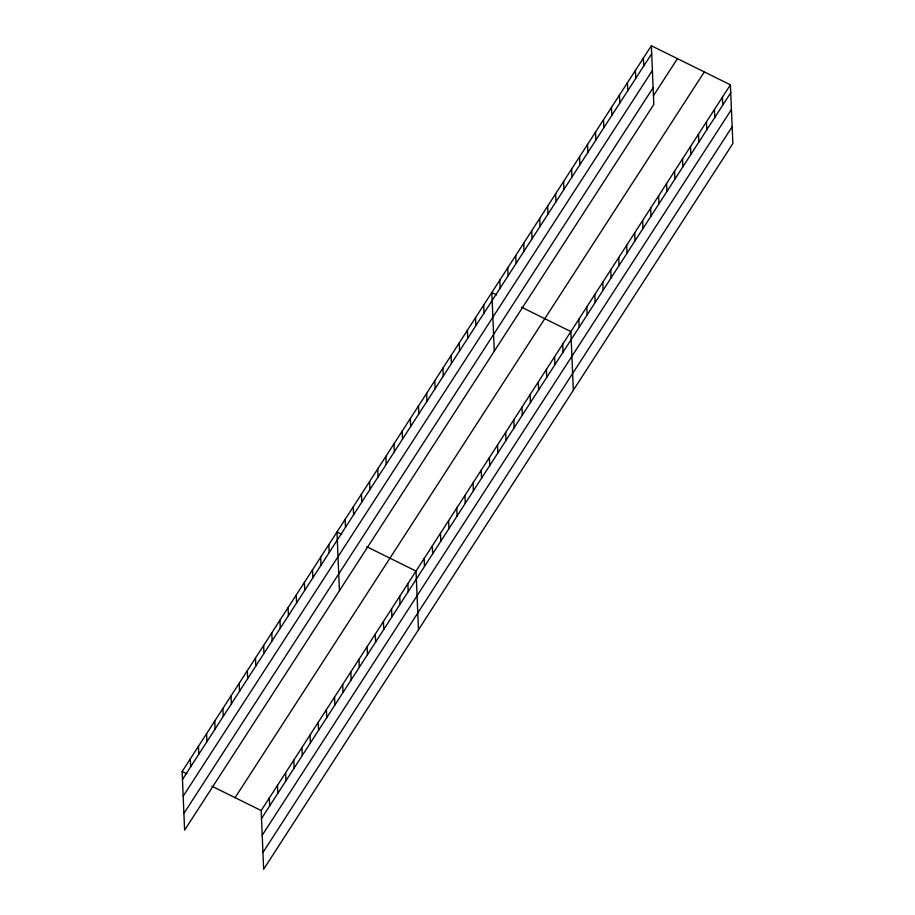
<?xml version="1.0" encoding="UTF-8"?>
<svg xmlns="http://www.w3.org/2000/svg" width="915" height="915" viewBox="0 0 915 915"><rect width="100%" height="100%" fill="white"/><g stroke="black" fill="none" stroke-linecap="round" stroke-linejoin="round"><path stroke-width="1.37" d="M651.354 45.75L653.813 104.436L184.601 830.18L182.142 771.494L651.354 45.75L730.399 84.82L732.858 143.506L263.646 869.25L261.187 810.564L730.399 84.82M182.474 779.466L651.686 53.722M183.183 796.199L652.395 70.455M183.904 813.446L653.116 87.703M653.504 95.652L677.443 58.64M235.098 797.674L704.31 71.93M261.518 818.536L730.73 92.781M262.216 835.269L731.428 109.526M262.937 852.517L732.149 126.762M496.571 294.847L491.824 292.503L494.283 351.188M521.573 307.211L570.869 331.573L573.328 390.259M341.73 534.349L336.983 532.004L339.442 590.69M366.732 546.701L416.028 571.063L418.487 629.749M182.142 771.494L186.889 773.838M211.891 786.202L261.187 810.564M722.415 97.15L722.747 105.122M714.443 109.491L714.775 117.463M706.46 121.832L706.803 129.793M698.488 134.173L698.82 142.134M690.516 146.503L690.848 154.475M682.533 158.844L682.865 166.805M674.561 171.185L674.893 179.146M666.577 183.515L666.921 191.487M658.606 195.856L658.937 203.828M650.634 208.197L650.965 216.157M643.382 58.091L643.714 66.052M642.65 220.526L642.982 228.498M635.399 70.421L635.742 78.393M634.678 232.868L635.01 240.839M627.427 82.762L627.759 90.734M626.695 245.209L627.038 253.169M619.455 95.103L619.787 103.063M618.723 257.55L619.055 265.51M611.472 107.444L611.803 115.404M610.751 269.879L611.083 277.851M603.5 119.773L603.831 127.745M602.768 282.22L603.099 290.192M595.516 132.115L595.859 140.075M594.796 294.561L595.127 302.522M587.544 144.456L587.876 152.416M586.812 306.891L587.156 314.863M579.572 156.785L579.904 164.757M578.84 319.232L579.172 327.204M571.589 169.126L571.921 177.098M563.617 181.467L563.949 189.428M562.714 344.177L563.045 352.138M555.634 193.797L555.977 201.769M554.559 356.781L554.902 364.753M547.662 206.138L547.994 214.11M546.415 369.385L546.747 377.357M539.69 218.479L540.022 226.44M538.26 381.99L538.603 389.962M531.707 230.82L532.038 238.781M523.735 243.15L524.066 251.122M530.117 394.594L530.448 402.566M515.751 255.491L516.083 263.463M521.962 407.198L522.305 415.17M507.779 267.832L508.111 275.792M513.818 419.802L514.15 427.774M499.796 280.162L500.139 288.133M505.663 432.418L506.006 440.378M497.52 445.022L497.851 452.982M483.68 305.107L484.012 313.079M489.365 457.626L489.708 465.586M475.526 317.711L475.857 325.683M481.221 470.23L481.553 478.19M467.382 330.315L467.714 338.287M473.066 482.834L473.398 490.795M459.227 342.919L459.559 350.891M464.923 495.438L465.255 503.399M451.072 355.535L451.415 363.495M456.768 508.042L457.1 516.014M442.929 368.139L443.26 376.099M448.625 520.646L448.956 528.618M434.774 380.743L435.117 388.703M440.47 533.251L440.801 541.222M426.63 393.347L426.962 401.308M432.326 545.855L432.658 553.827M418.475 405.951L418.818 413.912M424.171 558.459L424.503 566.431M410.332 418.555L410.663 426.527M402.177 431.159L402.52 439.131M407.873 583.678L408.204 591.639M394.033 443.764L394.365 451.736M399.729 596.283L400.061 604.243M385.878 456.368L386.21 464.34M391.574 608.887L391.906 616.847M377.735 468.972L378.067 476.944M383.431 621.491L383.762 629.451M369.58 481.576L369.912 489.548M375.276 634.095L375.608 642.056M361.436 494.192L361.768 502.152M367.132 646.699L367.464 654.66M353.281 506.796L353.613 514.756M358.977 659.303L359.309 667.275M345.138 519.4L345.47 527.36M350.822 671.907L351.166 679.879M342.679 684.512L343.011 692.483M328.84 544.608L329.171 552.568M334.524 697.116L334.867 705.088M320.685 557.212L321.016 565.173M326.381 709.72L326.712 717.692M312.541 569.816L312.873 577.788M318.226 722.324L318.569 730.296M304.386 582.42L304.718 590.392M310.082 734.939L310.414 742.9M296.243 595.024L296.574 602.996M301.927 747.544L302.27 755.504M288.088 607.629L288.419 615.601M293.784 760.148L294.115 768.108M279.944 620.233L280.276 628.205M285.629 772.752L285.972 780.712M271.789 632.837L272.121 640.809M277.485 785.356L277.817 793.316M263.646 645.452L263.978 653.413M269.33 797.96L269.662 805.932M255.491 658.057L255.823 666.017M247.336 670.661L247.679 678.621M239.192 683.265L239.524 691.225M231.038 695.869L231.381 703.829M222.894 708.473L223.226 716.434M214.739 721.077L215.082 729.049M206.596 733.681L206.927 741.653M198.441 746.285L198.784 754.257M190.297 758.89L190.629 766.862"/></g></svg>
